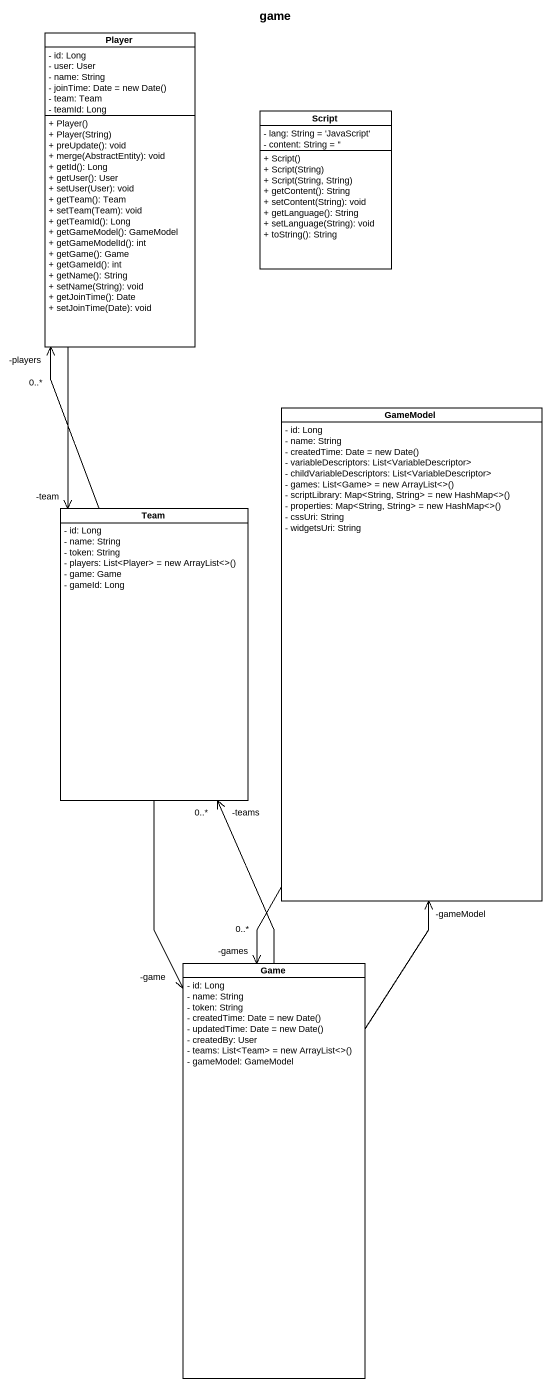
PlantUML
@startuml
title game
hide circle
hide empty members
skinparam classAttributeIconSize 0
class Player {
  - id: Long
  - user: User
  - name: String
  {field} - joinTime: Date = new Date()
  - team: Team
  - teamId: Long
  + Player()
  + Player(String)
  + preUpdate(): void
  + merge(AbstractEntity): void
  + getId(): Long
  + getUser(): User
  + setUser(User): void
  + getTeam(): Team
  + setTeam(Team): void
  + getTeamId(): Long
  + getGameModel(): GameModel
  + getGameModelId(): int
  + getGame(): Game
  + getGameId(): int
  + getName(): String
  + setName(String): void
  + getJoinTime(): Date
  + setJoinTime(Date): void
}
class Script {
  - lang: String = 'JavaScript'
  - content: String = ''
  + Script()
  + Script(String)
  + Script(String, String)
  + getContent(): String
  + setContent(String): void
  + getLanguage(): String
  + setLanguage(String): void
  + toString(): String
}
class GameModel {
  - id: Long
  - name: String
  {field} - createdTime: Date = new Date()
  - variableDescriptors: List<VariableDescriptor>
  - childVariableDescriptors: List<VariableDescriptor>
  {field} - games: List<Game> = new ArrayList<>()
  {field} - scriptLibrary: Map<String, String> = new HashMap<>()
  {field} - properties: Map<String, String> = new HashMap<>()
  - cssUri: String
  - widgetsUri: String
}
class Team {
  - id: Long
  - name: String
  - token: String
  {field} - players: List<Player> = new ArrayList<>()
  - game: Game
  - gameId: Long
}
class Game {
  - id: Long
  - name: String
  - token: String
  {field} - createdTime: Date = new Date()
  {field} - updatedTime: Date = new Date()
  - createdBy: User
  {field} - teams: List<Team> = new ArrayList<>()
  - gameModel: GameModel
}
Player --> "-team" Team
GameModel --> "-games\n0..*" Game
Team -up-> "-players\n0..*" Player
Team --> "-game" Game
Game -up-> "-gameModel" GameModel
Game -up-> "-teams\n0..*" Team
@enduml
